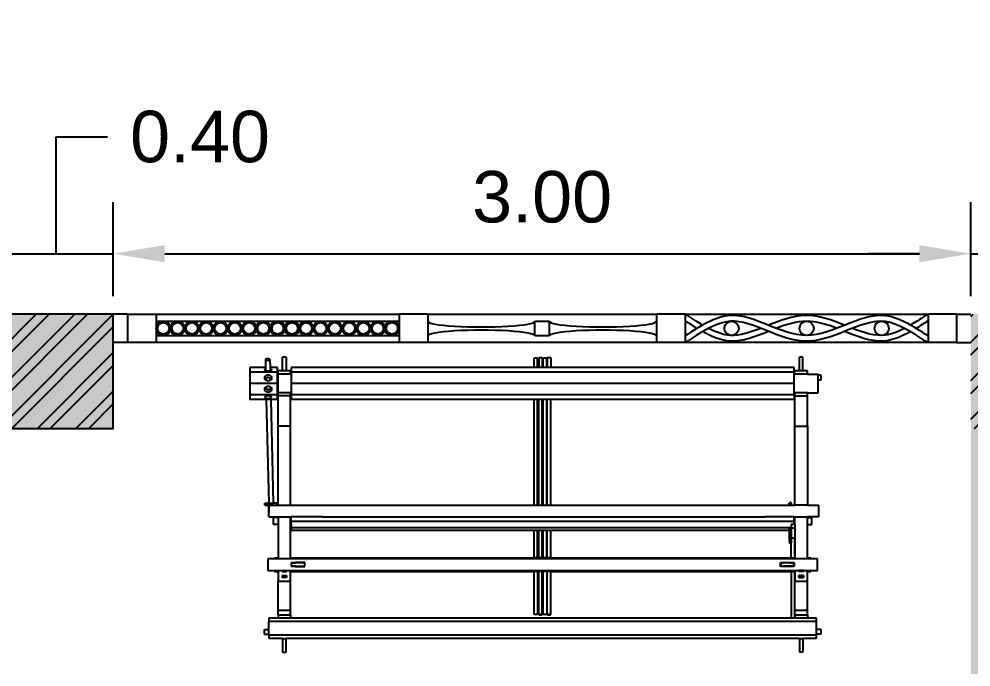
# Model space of a CAD drawing. Header units: millimetres. Extents: x 3409 to 3822, y 896 to 1108.
# Drawn here: x 3428.044 to 3431.374, y 1083.696 to 1085.964 of the extents above; entities that cross this region are included whole.
import ezdxf

# ---------------------------------------------------------------- set-up
doc = ezdxf.new("R2010")
doc.units = ezdxf.units.MM
for name, color, linetype in [('a-epipla', 8, 'Continuous'), ('DS_ST_quote 1_50', 7, 'Continuous'), ('Layer1', 5, 'Continuous'), ('ypostilwmata', 232, 'Continuous')]:
    doc.layers.add(name, color=color, linetype=linetype)
doc.styles.get("Standard").update_dxf_attribs({"font": 'arial.ttf'})
doc.dimstyles.get("Standard").update_dxf_attribs({"dimtxt": 0.18, "dimasz": 0.18, "dimexe": 0.18, "dimexo": 0.0625, "dimgap": 0.09, "dimtad": 0, "dimtih": 1, "dimtoh": 1, "dimdec": 4, "dimzin": 0, "dimdsep": 46, "dimtxsty": 'Standard', "dimcen": 0.09, "dimadec": 0, "dimazin": 0, "dimtfac": 1, "dimtdec": 4, "dimtofl": 0, "dimtmove": 0, "dimatfit": 3, "dimfxl": 1, "dimtolj": 1, "dimtzin": 0, "dimarcsym": 0})

# ---------------------------------------------------------------- blocks, each defined once
blk = doc.blocks.new('floor loom plan')
at = {"layer": 'a-epipla'}
for p, q in [((-28.62, 59.61), (-28.62, 61.95)), ((-28.62, 61.95), (-28.38, 61.95)), ((-28.38, 62.61), (-28.38, 61.95)), ((-27.38, 62.61), (-28.38, 62.61)), ((-27.38, 61.95), (-28.38, 61.95)), ((-27.38, 61.95), (-27.38, 62.61)), ((-24.5, 61.95), (-27.38, 61.95)), ((-24.5, 59.61), (-24.5, 61.95)), ((2.64, 62.11), (0.14, 62.11)), ((0.14, 59.61), (0.14, 62.11)), ((2.64, 62.11), (2.64, 59.61)), ((2.85, 59.61), (2.85, 60.61)), ((4.35, 60.61), (2.85, 60.61)), ((4.35, 59.61), (4.35, 60.61)), ((14.41, 61.83), (11.91, 61.83)), ((11.91, 61.83), (11.91, 60.33)), ((14.41, 60.33), (14.41, 61.83)), ((24.88, 61.61), (24.88, 59.61)), ((25.62, 61.61), (24.88, 61.61)), ((25.62, 61.61), (25.62, -58.45)), ((27.37, 61.61), (25.62, 61.61)), ((28.38, 62.61), (27.37, 62.61)), ((27.37, 62.61), (27.37, 61.61)), ((28.38, 61.61), (27.37, 61.61)), ((28.38, 62.61), (28.38, 61.61)), ((28.62, 61.61), (28.38, 61.61)), ((28.62, 61.61), (28.62, -58.45)), ((29.38, 61.61), (28.62, 61.61)), ((29.38, 61.61), (29.38, 58.61)), ((-32.38, 58.61), (-32.38, 57.86)), ((-29.38, 58.61), (-32.38, 58.61)), ((-29.38, 59.61), (-29.38, 58.61)), ((-28.62, 59.61), (-29.38, 59.61)), ((-29.38, 58.61), (-29.38, 57.86)), ((-28.62, 59.61), (-28.62, 56.86)), ((-24.5, 59.61), (-24.5, 56.86)), ((-23.88, 59.61), (-24.5, 59.61)), ((-17.25, 59.61), (-23.88, 59.61)), ((-23.88, 56.86), (-23.88, 59.61)), ((-17.25, 56.86), (-17.25, 59.61)), ((-17.25, 59.61), (0.14, 59.61)), ((0.14, 59.61), (0.14, 56.86)), ((2.85, 59.61), (2.64, 59.61)), ((2.64, 56.86), (2.64, 59.61)), ((4.35, 59.61), (2.85, 59.61)), ((11.66, 59.61), (4.35, 59.61)), ((11.91, 60.33), (11.66, 60.33)), ((11.66, 59.61), (11.66, 60.33)), ((11.66, 59.61), (11.91, 59.61)), ((11.91, 60.33), (11.91, 59.61)), ((11.91, 59.61), (11.91, 56.86)), ((14.66, 60.33), (14.41, 60.33)), ((14.41, 59.61), (14.41, 60.33)), ((14.41, 59.61), (14.66, 59.61)), ((14.41, 58.73), (14.41, 59.61)), ((14.41, 58.73), (14.47, 58.73)), ((14.41, 57.73), (14.41, 58.73)), ((14.47, 58.73), (14.47, 57.73)), ((14.47, 58.73), (14.69, 58.73)), ((14.66, 59.61), (14.66, 60.33)), ((16.75, 59.61), (14.66, 59.61)), ((14.69, 58.73), (14.69, 57.73)), ((15.56, 58.73), (15.56, 57.73)), ((15.56, 58.73), (15.78, 58.73)), ((15.78, 58.73), (16, 58.73)), ((15.78, 58.73), (15.78, 57.73)), ((16, 57.73), (16, 58.73)), ((16.75, 56.86), (16.75, 59.61)), ((23.12, 59.61), (16.75, 59.61)), ((23.12, 56.86), (23.12, 59.61)), ((24.17, 59.61), (23.12, 59.61)), ((24.17, 59.61), (24.88, 59.61)), ((24.17, 56.86), (24.17, 59.61)), ((24.88, 59.61), (24.88, 56.86)), ((29.38, 57.86), (29.38, 58.61)), ((29.38, 58.61), (32.37, 58.61)), ((32.37, 58.61), (32.37, 57.86)), ((-29.38, 57.86), (-32.38, 57.86)), ((-29.38, 56.7), (-30.06, 56.7)), ((-30.06, 56.7), (-30.06, 3.32)), ((-29.38, 57.86), (-29.38, 56.86)), ((-28.62, 56.86), (-29.38, 56.86)), ((-29.38, 56.7), (-29.38, 56.86)), ((-29.04, 56.7), (-29.38, 56.7)), ((-29.04, 56.7), (-29.04, -53.61)), ((-28.62, 56.7), (-29.04, 56.7)), ((-28.62, 56.7), (-28.62, 56.86)), ((-26.56, 56.7), (-28.62, 56.7)), ((-26.56, 56.7), (-26.56, -53.61)), ((-24.5, 56.7), (-26.56, 56.7)), ((-23.88, 56.86), (-24.5, 56.86)), ((-24.5, 56.7), (-24.5, 56.86)), ((-24.09, 56.7), (-24.5, 56.7)), ((-24.09, 56.7), (-23.06, 56.7)), ((-24.09, 56.7), (-24.09, -53.61)), ((-17.25, 56.86), (-23.88, 56.86)), ((-23.06, 56.7), (-23.06, 3.32)), ((0.14, 56.86), (-17.25, 56.86)), ((0.14, 56.1), (0.14, 56.86)), ((2.64, 56.86), (2.85, 56.86)), ((2.64, 56.76), (2.64, 56.86)), ((2.67, 56.76), (2.64, 56.76)), ((2.64, 56.7), (2.64, 56.76)), ((2.67, 56.7), (2.64, 56.7)), ((2.64, 56.7), (2.64, 50.36)), ((2.81, 56.76), (2.67, 56.76)), ((2.67, 56.7), (2.67, 56.76)), ((2.81, 56.7), (2.67, 56.7)), ((2.81, 56.7), (2.81, 56.76)), ((2.85, 56.76), (2.81, 56.76)), ((3.6, 56.7), (2.81, 56.7)), ((2.85, 56.76), (2.85, 56.86)), ((4.35, 56.86), (2.85, 56.86)), ((3.6, 56.76), (2.85, 56.76)), ((3.6, 56.7), (3.6, 56.76)), ((4.35, 56.76), (3.6, 56.76)), ((3.6, -53.61), (3.6, 56.7)), ((4.39, 56.7), (3.6, 56.7)), ((4.35, 56.86), (11.66, 56.86)), ((4.35, 56.76), (4.35, 56.86)), ((4.39, 56.76), (4.35, 56.76)), ((4.39, 56.82), (5.13, 56.82)), ((4.39, 56.82), (4.39, 56.76)), ((4.52, 56.76), (4.39, 56.76)), ((4.39, 56.7), (4.52, 56.7)), ((4.39, 56.7), (4.39, 56.07)), ((4.52, 56.7), (4.52, 56.76)), ((5.13, 56.82), (7.36, 56.82)), ((5.13, 56.82), (5.13, 56.07)), ((7.36, 56.82), (7.36, 56.07)), ((11.66, 56.82), (7.36, 56.82)), ((11.66, 56.82), (11.66, 56.86)), ((11.66, 56.86), (11.91, 56.86)), ((11.66, 56.07), (11.66, 56.82)), ((11.91, 56.86), (11.91, 54.33)), ((12.72, 55.77), (12.72, 56.71)), ((12.72, 56.71), (12.78, 56.71)), ((12.78, 56.71), (12.78, 56.65)), ((12.78, 56.71), (13.53, 56.71)), ((13.53, 56.65), (12.78, 56.65)), ((12.78, 55.77), (12.78, 56.65)), ((13.53, 56.71), (13.53, 56.65)), ((13.53, 56.71), (13.59, 56.71)), ((13.53, 56.65), (13.53, 55.77)), ((13.59, 56.71), (13.59, 55.77)), ((14.47, 57.73), (14.41, 57.73)), ((14.41, 56.86), (14.41, 57.73)), ((14.41, 56.86), (14.66, 56.86)), ((14.41, 54.33), (14.41, 56.86)), ((14.69, 57.73), (14.47, 57.73)), ((14.66, 56.86), (16.75, 56.86)), ((14.66, 56.82), (14.66, 56.86)), ((24.88, 56.82), (14.66, 56.82)), ((14.66, 56.07), (14.66, 56.82)), ((15.78, 57.73), (15.56, 57.73)), ((16, 57.73), (15.78, 57.73)), ((23.12, 56.86), (16.75, 56.86)), ((24.17, 56.86), (23.12, 56.86)), ((24.17, 56.86), (24.88, 56.86)), ((24.88, 56.86), (24.88, 56.82)), ((24.88, 56.82), (24.88, 56.07)), ((29.38, 57.86), (32.37, 57.86)), ((29.38, 57.86), (29.38, -54.7)), ((-0.41, 55.98), (-0.42, 55.93)), ((-0.42, 55.93), (-0.42, 55.87)), ((-0.42, 55.87), (-0.42, 55.81)), ((-0.42, 55.81), (-0.41, 55.75)), ((-0.4, 56.03), (-0.41, 55.98)), ((-0.41, 55.75), (-0.4, 55.7)), ((-0.38, 56.07), (-0.4, 56.03)), ((-0.4, 55.7), (-0.38, 55.67)), ((-0.36, 56.09), (-0.38, 56.07)), ((-0.38, 55.67), (-0.36, 55.64)), ((-0.34, 56.1), (-0.36, 56.09)), ((-0.36, 55.64), (-0.34, 55.64)), ((0.14, 56.1), (-0.34, 56.1)), ((0.14, 55.64), (-0.34, 55.64)), ((0.14, 55.64), (0.14, 56.1)), ((0.14, 50.36), (0.14, 55.64)), ((4.39, 56.07), (5.01, 56.07)), ((5.01, -53.61), (5.01, 56.07)), ((5.01, 56.07), (5.13, 56.07)), ((5.13, 56.07), (5.28, 56.07)), ((5.24, 55.98), (5.23, 55.93)), ((5.23, 55.93), (5.23, 55.87)), ((5.23, 55.87), (5.23, 55.81)), ((5.23, 55.81), (5.24, 55.75)), ((5.26, 56.03), (5.24, 55.98)), ((5.24, 55.75), (5.26, 55.7)), ((5.27, 56.07), (5.26, 56.03)), ((5.26, 55.7), (5.27, 55.67)), ((5.28, 56.07), (5.27, 56.07)), ((5.27, 55.67), (5.3, 55.64)), ((5.28, 56.07), (7.36, 56.07)), ((5.3, 55.64), (5.32, 55.64)), ((5.32, 55.64), (5.6, 55.64)), ((5.6, 55.64), (8.3, 55.64)), ((5.6, 3.32), (5.6, 55.64)), ((7.36, 56.07), (8.26, 56.07)), ((8.22, 55.98), (8.21, 55.93)), ((8.21, 55.93), (8.21, 55.87)), ((8.21, 55.87), (8.21, 55.81)), ((8.21, 55.81), (8.22, 55.75)), ((8.24, 56.03), (8.22, 55.98)), ((8.22, 55.75), (8.24, 55.7)), ((8.26, 56.07), (8.24, 56.03)), ((8.24, 55.7), (8.26, 55.67)), ((8.26, 56.07), (8.26, 56.07)), ((8.26, 56.07), (8.34, 56.07)), ((8.26, 55.67), (8.28, 55.64)), ((8.28, 55.64), (8.3, 55.64)), ((8.3, 55.64), (8.32, 55.64)), ((8.32, 55.64), (8.34, 55.67)), ((8.34, 56.07), (8.34, 56.07)), ((8.36, 56.03), (8.34, 56.07)), ((11.66, 56.07), (8.34, 56.07)), ((8.34, 55.67), (8.36, 55.7)), ((8.38, 55.98), (8.36, 56.03)), ((8.36, 55.7), (8.38, 55.75)), ((8.39, 55.93), (8.38, 55.98)), ((8.38, 55.75), (8.39, 55.81)), ((8.39, 55.87), (8.39, 55.93)), ((8.39, 55.81), (8.39, 55.87)), ((11.66, 54.33), (11.66, 56.07)), ((11.91, 54.33), (11.66, 54.33)), ((11.66, 54.33), (11.66, 54.27)), ((11.66, 54.27), (11.67, 54.29)), ((11.66, 3.32), (11.66, 54.27)), ((11.67, 54.29), (11.72, 54.3)), ((11.72, 54.3), (11.8, 54.32)), ((11.8, 54.32), (11.9, 54.32)), ((11.9, 54.32), (11.91, 54.32)), ((11.91, 54.33), (11.91, 54.32)), ((11.91, 54.32), (11.91, -51.22)), ((12.72, 55.77), (12.78, 55.77)), ((12.72, 54.33), (12.72, 55.77)), ((12.78, 54.33), (12.72, 54.33)), ((12.72, 53.71), (12.72, 54.33)), ((12.78, 55.77), (12.78, 54.33)), ((12.78, 53.77), (12.78, 54.33)), ((13.53, 55.77), (13.59, 55.77)), ((13.53, 55.77), (13.53, 54.33)), ((13.59, 54.33), (13.53, 54.33)), ((13.53, 53.77), (13.53, 54.33)), ((13.59, 55.77), (13.59, 54.33)), ((13.59, 54.33), (13.59, 53.71)), ((14.66, 54.33), (14.41, 54.33)), ((14.41, 54.32), (14.41, 54.33)), ((14.41, 54.32), (14.51, 54.32)), ((14.41, 54.32), (14.41, 54.32)), ((14.41, -51.22), (14.41, 54.32)), ((14.51, 54.32), (14.59, 54.3)), ((14.59, 54.3), (14.64, 54.29)), ((14.64, 54.29), (14.66, 54.27)), ((14.66, 56.07), (24.88, 56.07)), ((14.66, 54.33), (14.66, 56.07)), ((14.66, 54.27), (14.66, 54.33)), ((14.66, 3.32), (14.66, 54.27)), ((24.88, 56.07), (24.88, -53.7)), ((13.59, 53.71), (12.72, 53.71)), ((12.78, 53.77), (13.53, 53.77)), ((0.14, 50.36), (0.14, 50.36)), ((0.14, 3.32), (0.14, 50.36)), ((0.14, -46.7), (0.14, 50.36)), ((2.64, 50.36), (2.64, 50.36)), ((2.64, -46.7), (2.64, 50.36)), ((2.64, -46.7), (2.64, 50.36)), ((-32.21, 1.7), (-32.21, 2.45)), ((-32.21, 2.45), (-32.12, 2.45)), ((-32.2, 3.32), (-32.2, 2.57)), ((-32.2, 3.32), (-30.06, 3.32)), ((-32.2, 2.57), (-30.06, 2.57)), ((-30.06, 2.45), (-32.12, 2.45)), ((-32.12, 2.45), (-32.12, 1.7)), ((-30.06, 3.32), (-30.06, 2.57)), ((-30.06, 2.57), (-30.06, 2.45)), ((-30.06, 2.45), (-30.06, 1.7)), ((0.14, 3.32), (-23.06, 3.32)), ((-23.06, 3.32), (-23.06, 2.57)), ((0.14, 2.57), (-23.06, 2.57)), ((-23.06, 2.57), (-23.06, 2.45)), ((0.14, 2.45), (-23.06, 2.45)), ((-23.06, 2.45), (-23.06, 1.7)), ((0.14, 2.57), (0.14, 3.32)), ((0.14, 2.45), (0.14, 2.57)), ((0.14, 1.7), (0.14, 2.45)), ((11.66, 3.32), (5.6, 3.32)), ((5.6, 2.57), (5.6, 3.32)), ((11.66, 2.57), (5.6, 2.57)), ((5.6, 2.45), (5.6, 2.57)), ((11.66, 2.45), (5.6, 2.45)), ((5.6, 1.7), (5.6, 2.45)), ((11.66, 3.32), (11.66, 2.57)), ((11.66, 2.57), (11.66, 2.45)), ((11.66, 2.45), (11.66, 1.7)), ((24.11, 3.32), (14.66, 3.32)), ((14.66, 3.32), (14.66, 2.57)), ((24.11, 2.57), (14.66, 2.57)), ((14.66, 2.57), (14.66, 2.45)), ((14.66, 2.45), (14.66, 1.7)), ((14.66, 2.45), (24.1, 2.45)), ((24.1, 2.45), (24.1, 1.7)), ((24.11, 3.32), (24.11, 2.57)), ((24.15, 3.32), (24.11, 3.32)), ((24.11, 2.57), (24.15, 2.57)), ((24.15, 2.57), (24.15, 3.32)), ((-32.12, 1.7), (-32.21, 1.7)), ((-32.21, -0.3), (-32.21, 0.45)), ((-32.21, 0.45), (-32.12, 0.45)), ((-32.2, 1.45), (-32.2, 0.7)), ((-32.2, 1.45), (-30.06, 1.45)), ((-32.2, 0.7), (-30.06, 0.7)), ((-30.06, 1.7), (-32.12, 1.7)), ((-30.06, 0.45), (-32.12, 0.45)), ((-32.12, 0.45), (-32.12, -0.3)), ((-30.06, 1.7), (-30.06, 1.45)), ((-30.06, 1.45), (-30.06, 0.7)), ((-30.06, 0.7), (-30.06, 0.45)), ((-30.06, 0.45), (-30.06, -0.3)), ((0.14, 1.7), (-23.06, 1.7)), ((-23.06, 1.7), (-23.06, 1.45)), ((0.14, 1.45), (-23.06, 1.45)), ((-23.06, 1.45), (-23.06, 0.7)), ((0.14, 0.7), (-23.06, 0.7)), ((-23.06, 0.7), (-23.06, 0.45)), ((0.14, 0.45), (-23.06, 0.45)), ((-23.06, 0.45), (-23.06, -0.3)), ((0.14, 1.45), (0.14, 1.7)), ((0.14, 0.7), (0.14, 1.45)), ((0.14, 0.45), (0.14, 0.7)), ((0.14, -0.3), (0.14, 0.45)), ((11.66, 1.7), (5.6, 1.7)), ((5.6, 1.45), (5.6, 1.7)), ((11.66, 1.45), (5.6, 1.45)), ((5.6, 0.7), (5.6, 1.45)), ((11.66, 0.7), (5.6, 0.7)), ((5.6, 0.45), (5.6, 0.7)), ((11.66, 0.45), (5.6, 0.45)), ((5.6, -0.3), (5.6, 0.45)), ((11.66, 1.45), (11.66, 1.7)), ((11.66, 1.45), (11.66, 0.7)), ((11.66, 0.7), (11.66, 0.45)), ((11.66, 0.45), (11.66, -0.3)), ((24.1, 1.7), (14.66, 1.7)), ((14.66, 1.45), (14.66, 1.7)), ((24.11, 1.45), (14.66, 1.45)), ((14.66, 1.45), (14.66, 0.7)), ((24.11, 0.7), (14.66, 0.7)), ((14.66, 0.7), (14.66, 0.45)), ((14.66, 0.45), (14.66, -0.3)), ((14.66, 0.45), (24.1, 0.45)), ((24.1, 0.45), (24.1, -0.3)), ((24.11, 1.45), (24.11, 0.7)), ((24.15, 1.45), (24.11, 1.45)), ((24.11, 0.7), (24.15, 0.7)), ((24.15, 0.7), (24.15, 1.45)), ((-32.12, -0.3), (-32.21, -0.3)), ((-30.06, -0.3), (-32.12, -0.3)), ((-30.06, -0.3), (-30.06, -53.61)), ((0.14, -0.3), (-23.06, -0.3)), ((-23.06, -0.3), (-23.06, -53.61)), ((0.14, -46.7), (0.14, -0.3)), ((11.66, -0.3), (5.6, -0.3)), ((5.6, -53.61), (5.6, -0.3)), ((11.66, -51.17), (11.66, -0.3)), ((24.1, -0.3), (14.66, -0.3)), ((14.66, -51.17), (14.66, -0.3)), ((0.14, -46.7), (0.14, -46.7)), ((0.14, -53.7), (0.14, -46.7)), ((2.64, -46.7), (2.64, -46.7)), ((2.64, -46.7), (2.64, -53.61)), ((11.66, -51.23), (11.66, -51.17)), ((11.66, -51.17), (11.67, -51.18)), ((11.66, -53.7), (11.66, -51.23)), ((11.91, -51.23), (11.66, -51.23)), ((11.67, -51.18), (11.72, -51.2)), ((11.72, -51.2), (11.8, -51.21)), ((11.8, -51.21), (11.9, -51.22)), ((11.9, -51.22), (11.91, -51.22)), ((11.91, -51.22), (11.91, -51.23)), ((11.91, -51.23), (11.91, -53.7)), ((13.59, -50.6), (12.72, -50.6)), ((12.72, -50.6), (12.72, -51.23)), ((12.78, -51.23), (12.72, -51.23)), ((12.72, -51.23), (12.72, -52.66)), ((12.78, -50.66), (13.53, -50.66)), ((12.78, -50.66), (12.78, -51.23)), ((12.78, -51.23), (12.78, -52.66)), ((13.53, -51.23), (13.53, -50.66)), ((13.59, -51.23), (13.53, -51.23)), ((13.53, -52.66), (13.53, -51.23)), ((13.59, -51.23), (13.59, -50.6)), ((13.59, -52.66), (13.59, -51.23)), ((14.41, -51.22), (14.51, -51.21)), ((14.41, -51.22), (14.41, -51.22)), ((14.41, -51.23), (14.41, -51.22)), ((14.66, -51.23), (14.41, -51.23)), ((14.41, -53.7), (14.41, -51.23)), ((14.51, -51.21), (14.59, -51.2)), ((14.59, -51.2), (14.64, -51.18)), ((14.64, -51.18), (14.66, -51.17)), ((14.66, -51.17), (14.66, -51.23)), ((14.66, -53.7), (14.66, -51.23)), ((-30.06, -53.61), (-29.38, -53.61)), ((-29.38, -53.7), (-29.38, -53.61)), ((-29.38, -53.61), (-29.04, -53.61)), ((-29.38, -53.7), (-29.38, -54.7)), ((-28.62, -53.7), (-29.38, -53.7)), ((-29.04, -53.61), (-28.62, -53.61)), ((-28.62, -53.61), (-26.56, -53.61)), ((-28.62, -53.7), (-28.62, -53.61)), ((-28.62, -53.7), (-28.62, -56.45)), ((-26.56, -53.61), (-24.5, -53.61)), ((-24.5, -53.7), (-24.5, -53.61)), ((-24.5, -53.61), (-24.09, -53.61)), ((-24.5, -53.7), (-24.5, -56.45)), ((-23.88, -53.7), (-24.5, -53.7)), ((-24.09, -53.61), (-23.06, -53.61)), ((-23.88, -53.7), (-23.88, -56.45)), ((-17.25, -53.7), (-23.88, -53.7)), ((-17.25, -53.7), (-17.25, -56.45)), ((0.14, -53.7), (-17.25, -53.7)), ((0.14, -56.45), (0.14, -53.7)), ((2.64, -53.61), (2.85, -53.61)), ((2.64, -53.7), (2.64, -53.61)), ((2.64, -56.45), (2.64, -53.7)), ((2.85, -53.7), (2.64, -53.7)), ((2.85, -53.61), (2.85, -53.7)), ((3.6, -53.61), (2.85, -53.61)), ((4.35, -53.7), (2.85, -53.7)), ((4.35, -53.61), (3.6, -53.61)), ((4.35, -53.61), (4.35, -53.7)), ((4.35, -53.61), (5.01, -53.61)), ((11.66, -53.7), (4.35, -53.7)), ((5.01, -53.61), (5.6, -53.61)), ((11.91, -53.7), (11.66, -53.7)), ((11.91, -53.7), (11.91, -56.45)), ((12.72, -53.6), (12.72, -52.66)), ((12.72, -52.66), (12.78, -52.66)), ((12.72, -53.6), (12.78, -53.6)), ((12.78, -53.54), (12.78, -52.66)), ((12.78, -53.6), (12.78, -53.54)), ((13.53, -53.54), (12.78, -53.54)), ((12.78, -53.6), (13.53, -53.6)), ((13.53, -52.66), (13.59, -52.66)), ((13.53, -52.66), (13.53, -53.54)), ((13.53, -53.6), (13.53, -53.54)), ((13.53, -53.6), (13.59, -53.6)), ((13.59, -52.66), (13.59, -53.6)), ((14.66, -53.7), (14.41, -53.7)), ((14.41, -54.58), (14.41, -53.7)), ((16.75, -53.7), (14.66, -53.7)), ((16.75, -56.45), (16.75, -53.7)), ((23.12, -53.7), (16.75, -53.7)), ((23.12, -56.45), (23.12, -53.7)), ((24.17, -53.7), (23.12, -53.7)), ((24.17, -53.7), (24.88, -53.7)), ((24.17, -56.45), (24.17, -53.7)), ((24.88, -53.7), (24.88, -56.45)), ((-32.38, -54.7), (-32.38, -55.45)), ((-32.38, -54.7), (-29.38, -54.7)), ((-29.38, -55.45), (-32.38, -55.45)), ((-29.38, -54.7), (-29.38, -55.45)), ((-29.38, -55.45), (-29.38, -56.45)), ((14.41, -54.58), (14.47, -54.58)), ((14.41, -55.58), (14.41, -54.58)), ((14.47, -55.58), (14.41, -55.58)), ((14.41, -56.45), (14.41, -55.58)), ((14.47, -55.58), (14.47, -54.58)), ((14.47, -54.58), (14.69, -54.58)), ((14.47, -55.58), (14.69, -55.58)), ((14.69, -55.58), (14.69, -54.58)), ((15.56, -55.58), (15.56, -54.58)), ((15.56, -54.58), (15.78, -54.58)), ((15.56, -55.58), (15.78, -55.58)), ((15.78, -55.58), (15.78, -54.58)), ((15.78, -54.58), (16, -54.58)), ((15.78, -55.58), (16, -55.58)), ((16, -54.58), (16, -55.58)), ((29.38, -55.45), (29.38, -54.7)), ((32.37, -54.7), (29.38, -54.7)), ((29.38, -55.45), (29.38, -58.45)), ((29.38, -55.45), (32.37, -55.45)), ((32.37, -55.45), (32.37, -54.7)), ((-31.98, -58.39), (-32.01, -58.49)), ((-31.95, -58.31), (-31.98, -58.39)), ((-31.91, -58.26), (-31.95, -58.31)), ((-31.86, -58.24), (-31.91, -58.26)), ((-31.86, -58.24), (-30.06, -58.2)), ((-31.82, -58.26), (-31.86, -58.24)), ((-31.78, -58.31), (-31.82, -58.26)), ((-31.74, -58.39), (-31.78, -58.31)), ((-31.71, -58.49), (-31.74, -58.39)), ((-29.04, -56.61), (-30.06, -56.61)), ((-30.06, -56.61), (-30.06, -58.2)), ((-30.06, -58.2), (-29.79, -58.2)), ((-29.79, -58.2), (-29.75, -58.08)), ((-29.79, -58.2), (-29.32, -58.18)), ((-29.75, -58.08), (-29.69, -57.96)), ((-29.69, -57.96), (-29.62, -57.88)), ((-29.62, -57.88), (-29.55, -57.86)), ((-29.55, -57.86), (-29.48, -57.88)), ((-29.48, -57.88), (-29.41, -57.96)), ((-29.41, -57.96), (-29.35, -58.08)), ((-28.62, -56.45), (-29.38, -56.45)), ((-29.35, -58.08), (-29.32, -58.18)), ((-29.32, -58.18), (-29.3, -58.23)), ((-29.3, -58.23), (-29.27, -58.41)), ((-29.27, -58.41), (-29.26, -58.61)), ((-29.04, -56.61), (-29.04, -62.61)), ((-28.38, -56.61), (-29.04, -56.61)), ((-28.62, -56.48), (-28.62, -56.45)), ((-28.62, -56.48), (-28.38, -56.48)), ((-28.49, -58.61), (-28.47, -58.41)), ((-28.47, -58.41), (-28.4, -58.23)), ((-28.4, -58.23), (-28.29, -58.08)), ((-28.38, -56.48), (-28.38, -56.61)), ((-28.38, -56.48), (-27.38, -56.48)), ((-27.38, -56.61), (-28.38, -56.61)), ((-28.29, -58.08), (-28.15, -57.96)), ((-28.15, -57.96), (-27.98, -57.88)), ((-27.98, -57.88), (-27.8, -57.86)), ((-27.95, -58.61), (-27.9, -58.41)), ((-27.76, -58.23), (-27.9, -58.41)), ((-27.8, -57.86), (-27.62, -57.88)), ((-27.64, -58.15), (-27.76, -58.23)), ((-27.54, -58.08), (-27.64, -58.15)), ((-27.64, -58.15), (-27.38, -58.14)), ((-27.62, -57.88), (-27.45, -57.96)), ((-27.39, -58.01), (-27.54, -58.08)), ((-27.45, -57.96), (-27.39, -58.01)), ((-27.39, -58.01), (-27.38, -58.02)), ((-27.38, -56.48), (-27.38, -56.61)), ((-27.38, -56.48), (-24.5, -56.48)), ((-26.56, -56.61), (-27.38, -56.61)), ((-27.38, -58.02), (-27.38, -58.14)), ((-27.38, -58.02), (-27.31, -58.08)), ((-27.38, -58.14), (-27.27, -58.14)), ((-27.31, -58.08), (-27.27, -58.14)), ((-27.27, -58.14), (-27.2, -58.23)), ((-27.2, -58.23), (-27.13, -58.41)), ((-27.13, -58.41), (-27.11, -58.61)), ((-26.56, -56.61), (-26.56, -62.61)), ((-24.09, -56.61), (-26.56, -56.61)), ((-26.02, -58.61), (-25.99, -58.41)), ((-25.99, -58.41), (-25.93, -58.23)), ((-25.93, -58.23), (-25.83, -58.1)), ((-25.83, -58.1), (-25.82, -58.08)), ((-25.83, -58.1), (-25.56, -58.1)), ((-25.82, -58.08), (-25.74, -58.01)), ((-25.74, -58.01), (-25.67, -57.96)), ((-25.58, -58.08), (-25.74, -58.01)), ((-25.67, -57.96), (-25.5, -57.88)), ((-25.56, -58.1), (-25.58, -58.08)), ((-25.36, -58.23), (-25.56, -58.1)), ((-25.5, -57.88), (-25.33, -57.86)), ((-25.22, -58.41), (-25.36, -58.23)), ((-25.33, -57.86), (-25.15, -57.88)), ((-25.22, -58.41), (-25.18, -58.61)), ((-25.15, -57.88), (-24.98, -57.96)), ((-24.98, -57.96), (-24.84, -58.08)), ((-24.84, -58.08), (-24.72, -58.23)), ((-24.72, -58.23), (-24.66, -58.41)), ((-24.66, -58.41), (-24.63, -58.61)), ((-24.5, -56.48), (-24.5, -56.45)), ((-23.88, -56.45), (-24.5, -56.45)), ((-23.06, -56.61), (-24.09, -56.61)), ((-24.09, -56.61), (-24.09, -62.61)), ((-17.25, -56.45), (-23.88, -56.45)), ((-23.85, -58.41), (-23.86, -58.61)), ((-23.82, -58.23), (-23.85, -58.41)), ((-23.78, -58.08), (-23.82, -58.23)), ((-23.72, -57.96), (-23.78, -58.08)), ((-23.65, -57.88), (-23.72, -57.96)), ((-23.58, -57.86), (-23.65, -57.88)), ((-23.5, -57.88), (-23.58, -57.86)), ((-23.43, -57.96), (-23.5, -57.88)), ((-23.37, -58.08), (-23.43, -57.96)), ((-23.33, -58.23), (-23.37, -58.08)), ((-23.3, -58.41), (-23.33, -58.23)), ((-23.29, -58.61), (-23.3, -58.41)), ((-23.06, -56.61), (-23.06, -58.04)), ((-23.06, -58.04), (-0.36, -57.5)), ((-23.06, -58.04), (-23.06, -59.04)), ((0.14, -56.45), (-17.25, -56.45)), ((0.14, -56.7), (-0.36, -56.7)), ((-0.36, -56.7), (-0.36, -57.5)), ((-0.36, -58.5), (-0.36, -57.5)), ((0.14, -56.7), (0.14, -56.45)), ((0.14, -58.45), (0.14, -56.7)), ((2.64, -56.45), (2.85, -56.45)), ((2.64, -58.45), (2.64, -56.45)), ((2.85, -56.45), (2.85, -57.45)), ((2.85, -56.45), (4.35, -56.45)), ((4.35, -57.45), (2.85, -57.45)), ((4.35, -56.45), (11.66, -56.45)), ((4.35, -56.45), (4.35, -57.45)), ((11.66, -57.23), (11.66, -56.45)), ((11.66, -56.45), (11.91, -56.45)), ((11.66, -57.23), (11.91, -57.23)), ((11.91, -56.45), (11.91, -57.23)), ((11.91, -57.23), (11.91, -58.73)), ((14.41, -56.45), (14.66, -56.45)), ((14.41, -57.23), (14.41, -56.45)), ((14.41, -57.23), (14.66, -57.23)), ((14.41, -58.73), (14.41, -57.23)), ((14.66, -57.23), (14.66, -56.45)), ((14.66, -56.45), (16.75, -56.45)), ((23.12, -56.45), (16.75, -56.45)), ((24.17, -56.45), (23.12, -56.45)), ((24.17, -56.45), (24.88, -56.45)), ((24.88, -56.45), (24.88, -58.45)), ((-32.01, -58.49), (-32.02, -58.61)), ((-32.02, -58.61), (-32.02, -58.74)), ((-32.02, -58.74), (-32.02, -58.87)), ((-32.02, -58.87), (-32, -58.99)), ((-32, -58.99), (-31.97, -59.1)), ((-31.97, -59.1), (-31.93, -59.18)), ((-31.93, -59.18), (-31.89, -59.23)), ((-31.89, -59.23), (-31.84, -59.24)), ((-31.84, -59.24), (-30.06, -59.2)), ((-31.84, -59.24), (-31.8, -59.23)), ((-31.8, -59.23), (-31.76, -59.18)), ((-31.76, -59.18), (-31.72, -59.1)), ((-31.72, -59.1), (-31.7, -58.99)), ((-31.69, -58.61), (-31.71, -58.49)), ((-31.7, -58.99), (-31.68, -58.87)), ((-31.68, -58.74), (-31.69, -58.61)), ((-31.68, -58.87), (-31.68, -58.74)), ((-30.06, -59.2), (-29.73, -59.19)), ((-30.06, -59.2), (-30.06, -62.61)), ((-29.69, -59.26), (-29.73, -59.19)), ((-29.73, -59.19), (-29.37, -59.19)), ((-29.62, -59.33), (-29.69, -59.26)), ((-29.55, -59.36), (-29.62, -59.33)), ((-29.48, -59.33), (-29.55, -59.36)), ((-29.41, -59.26), (-29.48, -59.33)), ((-29.37, -59.19), (-29.41, -59.26)), ((-29.35, -59.14), (-29.37, -59.19)), ((-29.3, -58.98), (-29.35, -59.14)), ((-29.27, -58.8), (-29.3, -58.98)), ((-29.26, -58.61), (-29.27, -58.8)), ((-28.47, -58.8), (-28.49, -58.61)), ((-28.4, -58.98), (-28.47, -58.8)), ((-28.29, -59.14), (-28.4, -58.98)), ((-28.15, -59.26), (-28.29, -59.14)), ((-27.98, -59.33), (-28.15, -59.26)), ((-27.8, -59.36), (-27.98, -59.33)), ((-27.95, -58.61), (-27.9, -58.8)), ((-27.9, -58.8), (-27.76, -58.98)), ((-27.62, -59.33), (-27.8, -59.36)), ((-27.76, -58.98), (-27.54, -59.14)), ((-27.45, -59.26), (-27.62, -59.33)), ((-27.53, -59.14), (-27.54, -59.14)), ((-27.39, -59.2), (-27.53, -59.14)), ((-27.53, -59.14), (-27.38, -59.14)), ((-27.39, -59.2), (-27.45, -59.26)), ((-27.38, -59.19), (-27.39, -59.2)), ((-27.38, -59.14), (-27.38, -59.19)), ((-27.31, -59.14), (-27.38, -59.19)), ((-27.38, -59.14), (-27.31, -59.14)), ((-27.2, -58.98), (-27.31, -59.14)), ((-27.31, -59.14), (-27.31, -59.14)), ((-27.13, -58.8), (-27.2, -58.98)), ((-27.11, -58.61), (-27.13, -58.8)), ((-25.99, -58.8), (-26.02, -58.61)), ((-25.93, -58.98), (-25.99, -58.8)), ((-25.84, -59.1), (-25.93, -58.98)), ((-25.82, -59.14), (-25.84, -59.1)), ((-25.84, -59.1), (-25.52, -59.1)), ((-25.74, -59.2), (-25.82, -59.14)), ((-25.74, -59.2), (-25.58, -59.14)), ((-25.67, -59.26), (-25.74, -59.2)), ((-25.5, -59.33), (-25.67, -59.26)), ((-25.52, -59.1), (-25.58, -59.14)), ((-25.52, -59.1), (-25.36, -58.98)), ((-25.33, -59.36), (-25.5, -59.33)), ((-25.36, -58.98), (-25.22, -58.8)), ((-25.15, -59.33), (-25.33, -59.36)), ((-25.22, -58.8), (-25.18, -58.61)), ((-24.98, -59.26), (-25.15, -59.33)), ((-24.84, -59.14), (-24.98, -59.26)), ((-24.72, -58.98), (-24.84, -59.14)), ((-24.66, -58.8), (-24.72, -58.98)), ((-24.63, -58.61), (-24.66, -58.8)), ((-23.86, -58.61), (-23.85, -58.8)), ((-23.85, -58.8), (-23.82, -58.98)), ((-23.82, -58.98), (-23.78, -59.14)), ((-23.78, -59.14), (-23.72, -59.26)), ((-23.72, -59.26), (-23.65, -59.33)), ((-23.65, -59.33), (-23.58, -59.36)), ((-23.58, -59.36), (-23.5, -59.33)), ((-23.5, -59.33), (-23.43, -59.26)), ((-23.43, -59.26), (-23.37, -59.14)), ((-23.37, -59.14), (-23.33, -58.98)), ((-23.33, -58.98), (-23.3, -58.8)), ((-23.3, -58.8), (-23.29, -58.61)), ((-23.06, -59.04), (-0.36, -58.5)), ((-23.06, -59.04), (-23.06, -62.61)), ((-0.36, -59.38), (-0.36, -58.5)), ((0.14, -59.38), (-0.36, -59.38)), ((0.14, -58.49), (1.88, -58.45)), ((1.88, -58.45), (0.14, -58.45)), ((0.14, -58.49), (0.14, -58.45)), ((0.14, -59.38), (0.14, -58.49)), ((2.64, -58.45), (1.88, -58.45)), ((11.91, -58.73), (14.41, -58.73)), ((24.88, -58.45), (25.62, -58.45)), ((27.37, -58.45), (25.62, -58.45)), ((27.37, -59.45), (27.37, -58.45)), ((28.38, -58.45), (27.37, -58.45)), ((28.38, -59.45), (27.37, -59.45)), ((28.38, -59.45), (28.38, -58.45)), ((28.62, -58.45), (28.38, -58.45)), ((28.62, -58.45), (29.38, -58.45)), ((-30.06, -62.61), (-29.04, -62.61)), ((-29.04, -62.61), (-26.56, -62.61)), ((-26.56, -62.61), (-24.09, -62.61)), ((-24.09, -62.61), (-23.06, -62.61))]:
    blk.add_line(p, q, dxfattribs=at)
at = {"layer": 'a-epipla', "color": 250, "true_color": 0x3f3f3f}
for p, q in [((-29.38, 56.86), (-29.38, 56.7)), ((-29.38, -53.61), (-29.38, -53.7))]:
    blk.add_line(p, q, dxfattribs=at)
blk = doc.blocks.new('*D33')
at = {"layer": 'Defpoints', "color": 0, "transparency": 16777216}
for p in [(3428.374, 1085.1424), (3427.974, 1084.9311), (3428.374, 1084.9311)]:
    blk.add_point(p, dxfattribs=at)
at = {"layer": 'DS_ST_quote 1_50', "color": 0, "lineweight": -2, "transparency": 16777216}
for p, q in [((3428.174, 1085.1424), (3428.174, 1085.5512)), ((3428.174, 1085.5512), (3428.354, 1085.5512)), ((3427.974, 1084.9936), (3427.974, 1085.3224)), ((3428.374, 1084.9936), (3428.374, 1085.3224)), ((3427.794, 1085.1424), (3427.614, 1085.1424)), ((3427.974, 1085.1424), (3428.374, 1085.1424)), ((3428.554, 1085.1424), (3428.734, 1085.1424))]:
    blk.add_line(p, q, dxfattribs=at)
at = {"layer": 'DS_ST_quote 1_50', "color": 0, "transparency": 16777216}
for points in [[(3427.794, 1085.1724), (3427.794, 1085.1124), (3427.974, 1085.1424)], [(3428.554, 1085.1724), (3428.554, 1085.1124), (3428.374, 1085.1424)]]:
    blk.add_solid(points, dxfattribs=at)
at = {"layer": 'DS_ST_quote 1_50', "color": 0, "transparency": 16777216, "insert": (3428.6775, 1085.5512), "char_height": 0.18, "attachment_point": 5}
blk.add_mtext('\\A1;0.40', dxfattribs=at)
blk = doc.blocks.new('*D34')
at = {"layer": 'Defpoints', "color": 0, "transparency": 16777216}
for p in [(3431.374, 1085.1424), (3428.374, 1084.9311), (3431.374, 1084.9311)]:
    blk.add_point(p, dxfattribs=at)
at = {"layer": 'DS_ST_quote 1_50', "color": 0, "lineweight": -2, "transparency": 16777216}
for p, q in [((3428.374, 1084.9936), (3428.374, 1085.3224)), ((3431.374, 1084.9936), (3431.374, 1085.3224)), ((3428.554, 1085.1424), (3431.194, 1085.1424))]:
    blk.add_line(p, q, dxfattribs=at)
at = {"layer": 'DS_ST_quote 1_50', "color": 0, "transparency": 16777216}
for points in [[(3428.554, 1085.1724), (3428.554, 1085.1124), (3428.374, 1085.1424)], [(3431.194, 1085.1724), (3431.194, 1085.1124), (3431.374, 1085.1424)]]:
    blk.add_solid(points, dxfattribs=at)
at = {"layer": 'DS_ST_quote 1_50', "color": 0, "transparency": 16777216, "insert": (3429.874, 1085.3405), "char_height": 0.18, "attachment_point": 5}
blk.add_mtext('\\A1;3.00', dxfattribs=at)
blk = doc.blocks.new('*D35')
at = {"layer": 'Defpoints', "color": 0, "transparency": 16777216}
for p in [(3431.774, 1085.1424), (3431.374, 1084.9311), (3431.774, 1084.9311)]:
    blk.add_point(p, dxfattribs=at)
at = {"layer": 'DS_ST_quote 1_50', "color": 0, "lineweight": -2, "transparency": 16777216}
for p, q in [((3431.574, 1085.1424), (3431.574, 1085.5512)), ((3431.574, 1085.5512), (3431.754, 1085.5512)), ((3431.374, 1084.9936), (3431.374, 1085.3224)), ((3431.774, 1084.9936), (3431.774, 1085.3224)), ((3431.194, 1085.1424), (3431.014, 1085.1424)), ((3431.374, 1085.1424), (3431.774, 1085.1424)), ((3431.954, 1085.1424), (3432.134, 1085.1424))]:
    blk.add_line(p, q, dxfattribs=at)
at = {"layer": 'DS_ST_quote 1_50', "color": 0, "transparency": 16777216}
for points in [[(3431.194, 1085.1724), (3431.194, 1085.1124), (3431.374, 1085.1424)], [(3431.954, 1085.1724), (3431.954, 1085.1124), (3431.774, 1085.1424)]]:
    blk.add_solid(points, dxfattribs=at)
at = {"layer": 'DS_ST_quote 1_50', "color": 0, "transparency": 16777216, "insert": (3432.0775, 1085.5512), "char_height": 0.18, "attachment_point": 5}
blk.add_mtext('\\A1;0.40', dxfattribs=at)

msp = doc.modelspace()

# ---------------------------------------------------------------- hatches: boundary and pattern name
at = {"layer": 'a-epipla'}
h = msp.add_hatch(dxfattribs=at)
h.set_pattern_fill('ANSI32', color=256, scale=0.01)
h.paths.add_polyline_path([(3418.174, 1084.9311), (3417.774, 1084.9311), (3417.774, 1084.5311), (3418.174, 1084.5311)])
h.paths.add_polyline_path([(3421.574, 1084.9311), (3421.174, 1084.9311), (3421.174, 1084.5311), (3421.574, 1084.5311)])
h.paths.add_polyline_path([(3424.974, 1084.9311), (3424.574, 1084.9311), (3424.574, 1084.5311), (3424.974, 1084.5311)])
h.paths.add_polyline_path([(3428.374, 1084.9311), (3427.974, 1084.9311), (3427.974, 1084.5311), (3428.374, 1084.5311)])
h.paths.add_polyline_path([(3431.774, 1084.9311), (3431.374, 1084.9311), (3431.374, 1084.5311), (3431.774, 1084.5311)])
h.paths.add_polyline_path([(3431.774, 1080.5312), (3431.374, 1080.5312), (3431.374, 1080.1312), (3431.774, 1080.1312)])
h.paths.add_polyline_path([(3428.374, 1080.5311), (3427.974, 1080.5311), (3427.974, 1080.1311), (3428.374, 1080.1311)])
h.paths.add_polyline_path([(3424.974, 1080.5311), (3424.574, 1080.5311), (3424.574, 1080.1311), (3424.974, 1080.1311)])
h.paths.add_polyline_path([(3421.574, 1080.5311), (3421.174, 1080.5311), (3421.174, 1080.1311), (3421.574, 1080.1311)])
h.paths.add_polyline_path([(3418.174, 1080.5311), (3417.774, 1080.5311), (3417.774, 1080.1311), (3418.174, 1080.1311)])
h.paths.add_polyline_path([(3435.174, 1084.9311), (3434.774, 1084.9311), (3434.774, 1084.5311), (3435.174, 1084.5311)])
h.paths.add_polyline_path([(3438.574, 1084.9311), (3438.174, 1084.9311), (3438.174, 1084.5311), (3438.574, 1084.5311)])
h.paths.add_polyline_path([(3441.974, 1084.9311), (3441.574, 1084.9311), (3441.574, 1084.5311), (3441.974, 1084.5311)])
h.paths.add_polyline_path([(3445.374, 1084.9311), (3444.974, 1084.9311), (3444.974, 1084.5311), (3445.374, 1084.5311)])
h.paths.add_polyline_path([(3445.374, 1080.5311), (3444.974, 1080.5311), (3444.974, 1080.1311), (3445.374, 1080.1311)])
h.paths.add_polyline_path([(3441.974, 1080.5311), (3441.574, 1080.5311), (3441.574, 1080.1311), (3441.974, 1080.1311)])
h.paths.add_polyline_path([(3438.574, 1080.5311), (3438.174, 1080.5311), (3438.174, 1080.1311), (3438.574, 1080.1311)])
h.paths.add_polyline_path([(3435.174, 1080.5312), (3434.774, 1080.5312), (3434.774, 1080.1312), (3435.174, 1080.1312)])
h.paths.add_polyline_path([(3451.774, 1084.9311), (3451.374, 1084.9311), (3451.374, 1084.5311), (3451.774, 1084.5311)])
h.paths.add_polyline_path([(3455.174, 1084.9311), (3454.774, 1084.9311), (3454.774, 1084.5311), (3455.174, 1084.5311)])
h.paths.add_polyline_path([(3458.574, 1084.9311), (3458.174, 1084.9311), (3458.174, 1084.5311), (3458.574, 1084.5311)])
h.paths.add_polyline_path([(3461.974, 1084.9311), (3461.574, 1084.9311), (3461.574, 1084.5311), (3461.974, 1084.5311)])
h.paths.add_polyline_path([(3451.774, 1080.5311), (3451.374, 1080.5311), (3451.374, 1080.1311), (3451.774, 1080.1311)])
h.paths.add_polyline_path([(3455.174, 1080.5311), (3454.774, 1080.5311), (3454.774, 1080.1311), (3455.174, 1080.1311)])
h.paths.add_polyline_path([(3458.574, 1080.5311), (3458.174, 1080.5311), (3458.174, 1080.1311), (3458.574, 1080.1311)])
h.paths.add_polyline_path([(3461.974, 1080.5312), (3461.574, 1080.5312), (3461.574, 1080.1312), (3461.974, 1080.1312)])
h.paths.add_polyline_path([(3465.374, 1084.9311), (3464.974, 1084.9311), (3464.974, 1084.5311), (3465.374, 1084.5311)])
h.paths.add_polyline_path([(3468.774, 1084.9311), (3468.374, 1084.9311), (3468.374, 1084.5311), (3468.774, 1084.5311)])
h.paths.add_polyline_path([(3472.174, 1084.9311), (3471.774, 1084.9311), (3471.774, 1084.5311), (3472.174, 1084.5311)])
h.paths.add_polyline_path([(3475.574, 1084.9311), (3475.174, 1084.9311), (3475.174, 1084.5311), (3475.574, 1084.5311)])
h.paths.add_polyline_path([(3478.974, 1084.9311), (3478.574, 1084.9311), (3478.574, 1084.5311), (3478.974, 1084.5311)])
h.paths.add_polyline_path([(3478.974, 1080.5311), (3478.574, 1080.5311), (3478.574, 1080.1311), (3478.974, 1080.1311)])
h.paths.add_polyline_path([(3475.574, 1080.5311), (3475.174, 1080.5311), (3475.174, 1080.1311), (3475.574, 1080.1311)])
h.paths.add_polyline_path([(3472.174, 1080.5311), (3471.774, 1080.5311), (3471.774, 1080.1311), (3472.174, 1080.1311)])
h.paths.add_polyline_path([(3468.774, 1080.5311), (3468.374, 1080.5311), (3468.374, 1080.1311), (3468.774, 1080.1311)])
h.paths.add_polyline_path([(3465.374, 1080.5312), (3464.974, 1080.5312), (3464.974, 1080.1312), (3465.374, 1080.1312)])
h = msp.add_hatch(dxfattribs=at)
h.set_pattern_fill('AR-CONC', color=256, scale=0.00088)
h.paths.add_polyline_path([(3418.174, 1084.9311), (3417.774, 1084.9311), (3417.774, 1084.5311), (3418.174, 1084.5311)])
h.paths.add_polyline_path([(3421.574, 1084.9311), (3421.174, 1084.9311), (3421.174, 1084.5311), (3421.574, 1084.5311)])
h.paths.add_polyline_path([(3418.174, 1080.5311), (3417.774, 1080.5311), (3417.774, 1080.1311), (3418.174, 1080.1311)])
h.paths.add_polyline_path([(3421.574, 1080.5311), (3421.174, 1080.5311), (3421.174, 1080.1311), (3421.574, 1080.1311)])
h.paths.add_polyline_path([(3424.974, 1084.9311), (3424.574, 1084.9311), (3424.574, 1084.5311), (3424.974, 1084.5311)])
h.paths.add_polyline_path([(3424.974, 1080.5311), (3424.574, 1080.5311), (3424.574, 1080.1311), (3424.974, 1080.1311)])
h.paths.add_polyline_path([(3428.374, 1080.5311), (3427.974, 1080.5311), (3427.974, 1080.1311), (3428.374, 1080.1311)])
h.paths.add_polyline_path([(3428.374, 1084.9311), (3427.974, 1084.9311), (3427.974, 1084.5311), (3428.374, 1084.5311)])
h.paths.add_polyline_path([(3431.774, 1084.9311), (3431.374, 1084.9311), (3431.374, 1084.5311), (3431.774, 1084.5311)])
h.paths.add_polyline_path([(3431.774, 1080.5312), (3431.374, 1080.5312), (3431.374, 1080.1312), (3431.774, 1080.1312)])
h.paths.add_polyline_path([(3435.174, 1080.5312), (3434.774, 1080.5312), (3434.774, 1080.1312), (3435.174, 1080.1312)])
h.paths.add_polyline_path([(3435.174, 1084.9311), (3434.774, 1084.9311), (3434.774, 1084.5311), (3435.174, 1084.5311)])
h.paths.add_polyline_path([(3438.574, 1084.9311), (3438.174, 1084.9311), (3438.174, 1084.5311), (3438.574, 1084.5311)])
h.paths.add_polyline_path([(3438.574, 1080.5311), (3438.174, 1080.5311), (3438.174, 1080.1311), (3438.574, 1080.1311)])
h.paths.add_polyline_path([(3441.974, 1084.9311), (3441.574, 1084.9311), (3441.574, 1084.5311), (3441.974, 1084.5311)])
h.paths.add_polyline_path([(3441.974, 1080.5311), (3441.574, 1080.5311), (3441.574, 1080.1311), (3441.974, 1080.1311)])
h.paths.add_polyline_path([(3445.374, 1084.9311), (3444.974, 1084.9311), (3444.974, 1084.5311), (3445.374, 1084.5311)])
h.paths.add_polyline_path([(3445.374, 1080.5311), (3444.974, 1080.5311), (3444.974, 1080.1311), (3445.374, 1080.1311)])
h.paths.add_polyline_path([(3451.774, 1084.9311), (3451.374, 1084.9311), (3451.374, 1084.5311), (3451.774, 1084.5311)])
h.paths.add_polyline_path([(3455.174, 1084.9311), (3454.774, 1084.9311), (3454.774, 1084.5311), (3455.174, 1084.5311)])
h.paths.add_polyline_path([(3451.774, 1080.5311), (3451.374, 1080.5311), (3451.374, 1080.1311), (3451.774, 1080.1311)])
h.paths.add_polyline_path([(3455.174, 1080.5311), (3454.774, 1080.5311), (3454.774, 1080.1311), (3455.174, 1080.1311)])
h.paths.add_polyline_path([(3458.574, 1084.9311), (3458.174, 1084.9311), (3458.174, 1084.5311), (3458.574, 1084.5311)])
h.paths.add_polyline_path([(3458.574, 1080.5311), (3458.174, 1080.5311), (3458.174, 1080.1311), (3458.574, 1080.1311)])
h.paths.add_polyline_path([(3461.974, 1084.9311), (3461.574, 1084.9311), (3461.574, 1084.5311), (3461.974, 1084.5311)])
h.paths.add_polyline_path([(3461.974, 1080.5312), (3461.574, 1080.5312), (3461.574, 1080.1312), (3461.974, 1080.1312)])
h.paths.add_polyline_path([(3465.374, 1084.9311), (3464.974, 1084.9311), (3464.974, 1084.5311), (3465.374, 1084.5311)])
h.paths.add_polyline_path([(3465.374, 1080.5312), (3464.974, 1080.5312), (3464.974, 1080.1312), (3465.374, 1080.1312)])
h.paths.add_polyline_path([(3468.774, 1084.9311), (3468.374, 1084.9311), (3468.374, 1084.5311), (3468.774, 1084.5311)])
h.paths.add_polyline_path([(3468.774, 1080.5311), (3468.374, 1080.5311), (3468.374, 1080.1311), (3468.774, 1080.1311)])
h.paths.add_polyline_path([(3472.174, 1084.9311), (3471.774, 1084.9311), (3471.774, 1084.5311), (3472.174, 1084.5311)])
h.paths.add_polyline_path([(3472.174, 1080.5311), (3471.774, 1080.5311), (3471.774, 1080.1311), (3472.174, 1080.1311)])
h.paths.add_polyline_path([(3475.574, 1084.9311), (3475.174, 1084.9311), (3475.174, 1084.5311), (3475.574, 1084.5311)])
h.paths.add_polyline_path([(3475.574, 1080.5311), (3475.174, 1080.5311), (3475.174, 1080.1311), (3475.574, 1080.1311)])
h.paths.add_polyline_path([(3478.974, 1080.5311), (3478.574, 1080.5311), (3478.574, 1080.1311), (3478.974, 1080.1311)])
h.paths.add_polyline_path([(3478.974, 1084.9311), (3478.574, 1084.9311), (3478.574, 1084.5311), (3478.974, 1084.5311)])
at = {"layer": 'Layer1'}
h = msp.add_hatch(color=256, dxfattribs=at)
h.dxf.hatch_style = 1
h.paths.add_polyline_path([(3414.874, 1078.1311), (3415.474, 1078.1311), (3415.474, 1087.6311), (3431.774, 1087.6311), (3431.774, 1088.2311), (3414.874, 1088.2311)])
h.paths.add_polyline_path([(3417.974, 1082.4311), (3421.174, 1082.4311), (3421.174, 1082.6311), (3417.974, 1082.6311), (3417.974, 1083.5811), (3419.4908, 1083.5811), (3419.4908, 1083.7811), (3417.974, 1083.7811), (3417.974, 1084.5311), (3417.774, 1084.5311), (3417.774, 1080.5311), (3417.974, 1080.5311), (3417.974, 1081.2811), (3419.4908, 1081.2811), (3419.4908, 1081.4811), (3417.974, 1081.4811)], flags=17)
h.paths.add_polyline_path([(3419.4908, 1084.7311), (3419.4908, 1084.9311), (3418.174, 1084.9311), (3418.174, 1084.7311)], flags=17)
h.paths.add_polyline_path([(3421.174, 1084.7311), (3421.174, 1084.9311), (3420.4934, 1084.9311), (3420.4934, 1084.7311)], flags=17)
h.paths.add_polyline_path([(3418.174, 1080.3311), (3418.174, 1080.1311), (3419.4907, 1080.1311), (3419.4908, 1080.3311)], flags=17)
h.paths.add_polyline_path([(3420.4934, 1080.3311), (3420.4933, 1080.1311), (3421.174, 1080.1311), (3421.174, 1080.3311)], flags=17)
h.paths.add_polyline_path([(3421.574, 1084.5311), (3421.174, 1084.5311), (3421.174, 1080.5311), (3421.574, 1080.5311)], flags=17)
h.paths.add_polyline_path([(3431.374, 1080.5312), (3431.774, 1080.5312), (3431.774, 1084.5311), (3431.374, 1084.5311)])
h.paths.add_polyline_path([(3435.174, 1084.5311), (3434.774, 1084.5311), (3434.774, 1080.5312), (3435.174, 1080.5312)])
h.paths.add_polyline_path([(3445.374, 1084.5311), (3444.974, 1084.5311), (3444.974, 1080.6623), (3444.974, 1080.5311), (3445.374, 1080.5311)])
h.paths.add_polyline_path([(3451.374, 1080.5311), (3451.774, 1080.5311), (3451.774, 1084.5311), (3451.374, 1084.5311)])

# ---------------------------------------------------------------- linework, layer by layer
at = {"layer": 'a-epipla'}
for p, q in [((3428.424, 1084.9311), (3428.374, 1084.9311)), ((3428.424, 1084.9311), (3428.424, 1084.8311)), ((3428.424, 1084.9311), (3428.524, 1084.9311)), ((3428.524, 1084.9311), (3429.374, 1084.9311)), ((3428.524, 1084.9311), (3428.524, 1084.8311)), ((3429.374, 1084.9311), (3429.374, 1084.8311)), ((3429.474, 1084.9311), (3429.374, 1084.9311)), ((3429.474, 1084.9311), (3430.274, 1084.9311)), ((3429.474, 1084.9311), (3429.474, 1084.8311)), ((3430.274, 1084.9311), (3430.274, 1084.8311)), ((3430.374, 1084.9311), (3430.274, 1084.9311)), ((3430.374, 1084.9311), (3431.224, 1084.9311)), ((3430.374, 1084.9311), (3430.374, 1084.8311)), ((3431.224, 1084.9311), (3431.224, 1084.8311)), ((3431.324, 1084.9311), (3431.224, 1084.9311)), ((3431.324, 1084.9311), (3431.324, 1084.8311)), ((3431.324, 1084.9311), (3431.374, 1084.9311)), ((3428.524, 1084.9061), (3429.374, 1084.9061)), ((3429.849, 1084.8561), (3429.849, 1084.9061)), ((3429.849, 1084.9061), (3429.899, 1084.9061)), ((3429.899, 1084.9061), (3429.899, 1084.8561)), ((3428.524, 1084.8561), (3429.374, 1084.8561)), ((3429.849, 1084.8561), (3429.899, 1084.8561)), ((3428.424, 1084.8311), (3428.374, 1084.8311)), ((3428.524, 1084.8311), (3428.424, 1084.8311)), ((3429.374, 1084.8311), (3428.524, 1084.8311)), ((3429.474, 1084.8311), (3429.374, 1084.8311)), ((3430.274, 1084.8311), (3429.474, 1084.8311)), ((3430.374, 1084.8311), (3430.274, 1084.8311)), ((3431.224, 1084.8311), (3430.374, 1084.8311)), ((3431.324, 1084.8311), (3431.224, 1084.8311)), ((3431.324, 1084.8311), (3431.374, 1084.8311))]:
    msp.add_line(p, q, dxfattribs=at)
for centre, radius in [((3428.549, 1084.8811), 0.025), ((3428.549, 1084.8811), 0.02), ((3428.599, 1084.8811), 0.025), ((3428.599, 1084.8811), 0.02), ((3428.649, 1084.8811), 0.025), ((3428.649, 1084.8811), 0.02), ((3428.699, 1084.8811), 0.025), ((3428.699, 1084.8811), 0.02), ((3428.749, 1084.8811), 0.025), ((3428.749, 1084.8811), 0.02), ((3428.799, 1084.8811), 0.025), ((3428.799, 1084.8811), 0.02), ((3428.849, 1084.8811), 0.025), ((3428.849, 1084.8811), 0.02), ((3428.899, 1084.8811), 0.025), ((3428.899, 1084.8811), 0.02), ((3428.949, 1084.8811), 0.025), ((3428.949, 1084.8811), 0.02), ((3428.999, 1084.8811), 0.025), ((3428.999, 1084.8811), 0.02), ((3429.049, 1084.8811), 0.025), ((3429.049, 1084.8811), 0.02), ((3429.099, 1084.8811), 0.025), ((3429.099, 1084.8811), 0.02), ((3429.149, 1084.8811), 0.025), ((3429.149, 1084.8811), 0.02), ((3429.199, 1084.8811), 0.025), ((3429.199, 1084.8811), 0.02), ((3429.249, 1084.8811), 0.025), ((3429.249, 1084.8811), 0.02), ((3429.299, 1084.8811), 0.025), ((3429.299, 1084.8811), 0.02), ((3429.349, 1084.8811), 0.025), ((3429.349, 1084.8811), 0.02), ((3430.5366, 1084.8811), 0.025), ((3430.7991, 1084.8811), 0.025), ((3431.0616, 1084.8811), 0.025)]:
    msp.add_circle(centre, radius, dxfattribs=at)
for centre in [(3429.6615, 1084.9061), (3430.0865, 1084.9061)]:
    msp.add_ellipse(centre, major_axis=(-0.1875, 0), ratio=0.106667, start_param=0, end_param=3.141593, dxfattribs=at)
at = {"layer": 'a-epipla', "extrusion": (0, 0, -1)}
for centre in [(3429.6615, 1084.856), (3430.0865, 1084.856)]:
    msp.add_ellipse(centre, major_axis=(-0.1875, 0), ratio=0.106667, start_param=0, end_param=3.141593, dxfattribs=at)
at = {"layer": 'a-epipla'}
msp.add_spline([(3431.224, 1084.8545), (3431.0653, 1084.9258), (3430.7991, 1084.8561), (3430.533, 1084.9258), (3430.374, 1084.8545)], degree=3, dxfattribs=at)
for points, knots in [([(3430.4354, 1084.8927), (3430.4279, 1084.8971), (3430.4204, 1084.9017), (3430.4036, 1084.9123), (3430.3943, 1084.9184), (3430.385, 1084.9245), (3430.3816, 1084.9267), (3430.3782, 1084.9289), (3430.3748, 1084.9311)], [0.84174953, 0.84174953, 0.84174953, 0.84174953, 0.86739351, 0.86739351, 0.8984503, 0.8984503, 0.8984503, 0.90967283, 0.90967283, 0.90967283, 0.90967283]), ([(3431.2232, 1084.8311), (3431.2198, 1084.8334), (3431.2165, 1084.8356), (3431.2131, 1084.8378), (3431.1647, 1084.8695), (3431.118, 1084.8989), (3431.0314, 1084.9107), (3430.9838, 1084.8911), (3430.8887, 1084.8529), (3430.8434, 1084.8353), (3430.7477, 1084.8371), (3430.703, 1084.8555), (3430.6145, 1084.8912), (3430.5713, 1084.908), (3430.4953, 1084.9036), (3430.4549, 1084.8825), (3430.4036, 1084.8499), (3430.3943, 1084.8439), (3430.385, 1084.8378), (3430.3816, 1084.8356), (3430.3782, 1084.8334), (3430.3748, 1084.8311)], [-0.0112131, -0.0112131, -0.0112131, -0.0112131, 0, 0, 0, 0.1610054, 0.1610054, 0.3220109, 0.3220109, 0.452396, 0.452396, 0.5827812, 0.5827812, 0.7250873, 0.7250873, 0.8673935, 0.8673935, 0.8984503, 0.8984503, 0.8984503, 0.9096728, 0.9096728, 0.9096728, 0.9096728]), ([(3430.9322, 1084.8919), (3430.9319, 1084.892), (3430.9316, 1084.8922), (3430.8887, 1084.9094), (3430.8434, 1084.927), (3430.7497, 1084.9252), (3430.7068, 1084.9083), (3430.666, 1084.8919)], [0.3210748, 0.3210748, 0.3210748, 0.3210748, 0.3220109, 0.3220109, 0.452396, 0.452396, 0.5772589, 0.5772589, 0.5772589, 0.5772589]), ([(3431.2232, 1084.9311), (3431.2198, 1084.9289), (3431.2165, 1084.9267), (3431.2131, 1084.9245), (3431.196, 1084.9133), (3431.1792, 1084.9024), (3431.1627, 1084.8928)], [-0.01121311, -0.01121311, -0.01121311, -0.01121311, 0, 0, 0, 0.05672948, 0.05672948, 0.05672948, 0.05672948]), ([(3430.639, 1084.8811), (3430.601, 1084.8663), (3430.5653, 1084.8547), (3430.5086, 1084.8579), (3430.4828, 1084.8674), (3430.4562, 1084.8811)], [0.6052272, 0.6052272, 0.6052272, 0.6052272, 0.7250873, 0.7250873, 0.8177004, 0.8177004, 0.8177004, 0.8177004]), ([(3430.9051, 1084.8811), (3430.87, 1084.8947), (3430.7991, 1084.9175), (3430.7283, 1084.8947), (3430.6931, 1084.8811)], [0.3412053, 0.3412053, 0.3412053, 0.3412053, 0.4491388, 0.5571217, 0.5571217, 0.5571217, 0.5571217]), ([(3431.1417, 1084.8811), (3431.1187, 1084.8692), (3431.0963, 1084.8604), (3431.0392, 1084.8526), (3431.0009, 1084.8649), (3430.9592, 1084.8811)], [0.080857, 0.080857, 0.080857, 0.080857, 0.1610054, 0.1610054, 0.2929507, 0.2929507, 0.2929507, 0.2929507]), ([(3430.666, 1084.8704), (3430.6209, 1084.8521), (3430.5423, 1084.8206), (3430.4675, 1084.8516), (3430.4354, 1084.8696)], [0.5849327, 0.5849327, 0.5849327, 0.5849327, 0.7242857, 0.8305677, 0.8305677, 0.8305677, 0.8305677]), ([(3431.1627, 1084.8695), (3431.1306, 1084.8516), (3431.0558, 1084.8206), (3430.9774, 1084.8521), (3430.9322, 1084.8704)], [0.0679649, 0.0679649, 0.0679649, 0.0679649, 0.1739844, 0.3134011, 0.3134011, 0.3134011, 0.3134011])]:
    msp.add_open_spline(points, degree=3, knots=knots, dxfattribs=at)
for points in [[(3430.4157, 1084.8811), (3430.4018, 1084.8896), (3430.3879, 1084.8987), (3430.374, 1084.9078)], [(3431.224, 1084.9078), (3431.2102, 1084.8987), (3431.1963, 1084.8896), (3431.1825, 1084.8811)]]:
    msp.add_open_spline(points, degree=3, dxfattribs=at)
at = {"layer": 'ypostilwmata'}
msp.add_lwpolyline([(3428.374, 1084.9311), (3427.974, 1084.9311), (3427.974, 1084.5311), (3428.374, 1084.5311)], close=True, dxfattribs=at)

# ---------------------------------------------------------------- block references
at = {"layer": 'a-epipla', "xscale": 0.01595271653887656, "yscale": 0.01595271653887656, "zscale": 0.01595271653887656, "rotation": 269.9999999999999}
msp.add_blockref('floor loom plan', (3429.851, 1084.2642), dxfattribs=at)

# ---------------------------------------------------------------- dimensions: what is measured, and where the dimension line sits
at = {"layer": 'DS_ST_quote 1_50'}
for base, p1, p2, picture, middle in [((3428.374, 1085.1424), (3427.974, 1084.9311), (3428.374, 1084.9311), '*D33', (3428.444, 1085.5512)), ((3431.774, 1085.1424), (3431.374, 1084.9311), (3431.774, 1084.9311), '*D35', (3431.844, 1085.5512))]:
    dim = msp.add_linear_dim(base=base, p1=p1, p2=p2, dimstyle='Standard', override={"dimdec": 2, "dimtdec": 2, "dimtmove": 1, "dimfxl": 0.05}, dxfattribs=at)
    dim.commit()
    dim.dimension.update_dxf_attribs({"geometry": picture, "text_midpoint": middle})
dim = msp.add_linear_dim(base=(3431.374, 1085.1424), p1=(3428.374, 1084.9311), p2=(3431.374, 1084.9311), dimstyle='Standard', override={"dimdec": 2, "dimtdec": 2, "dimtmove": 1, "dimfxl": 0.05}, dxfattribs=at)
dim.commit()
dim.dimension.update_dxf_attribs({"geometry": '*D34', "text_midpoint": (3429.874, 1085.3405), "dimtype": 160})

doc.saveas('drawing.dxf')
